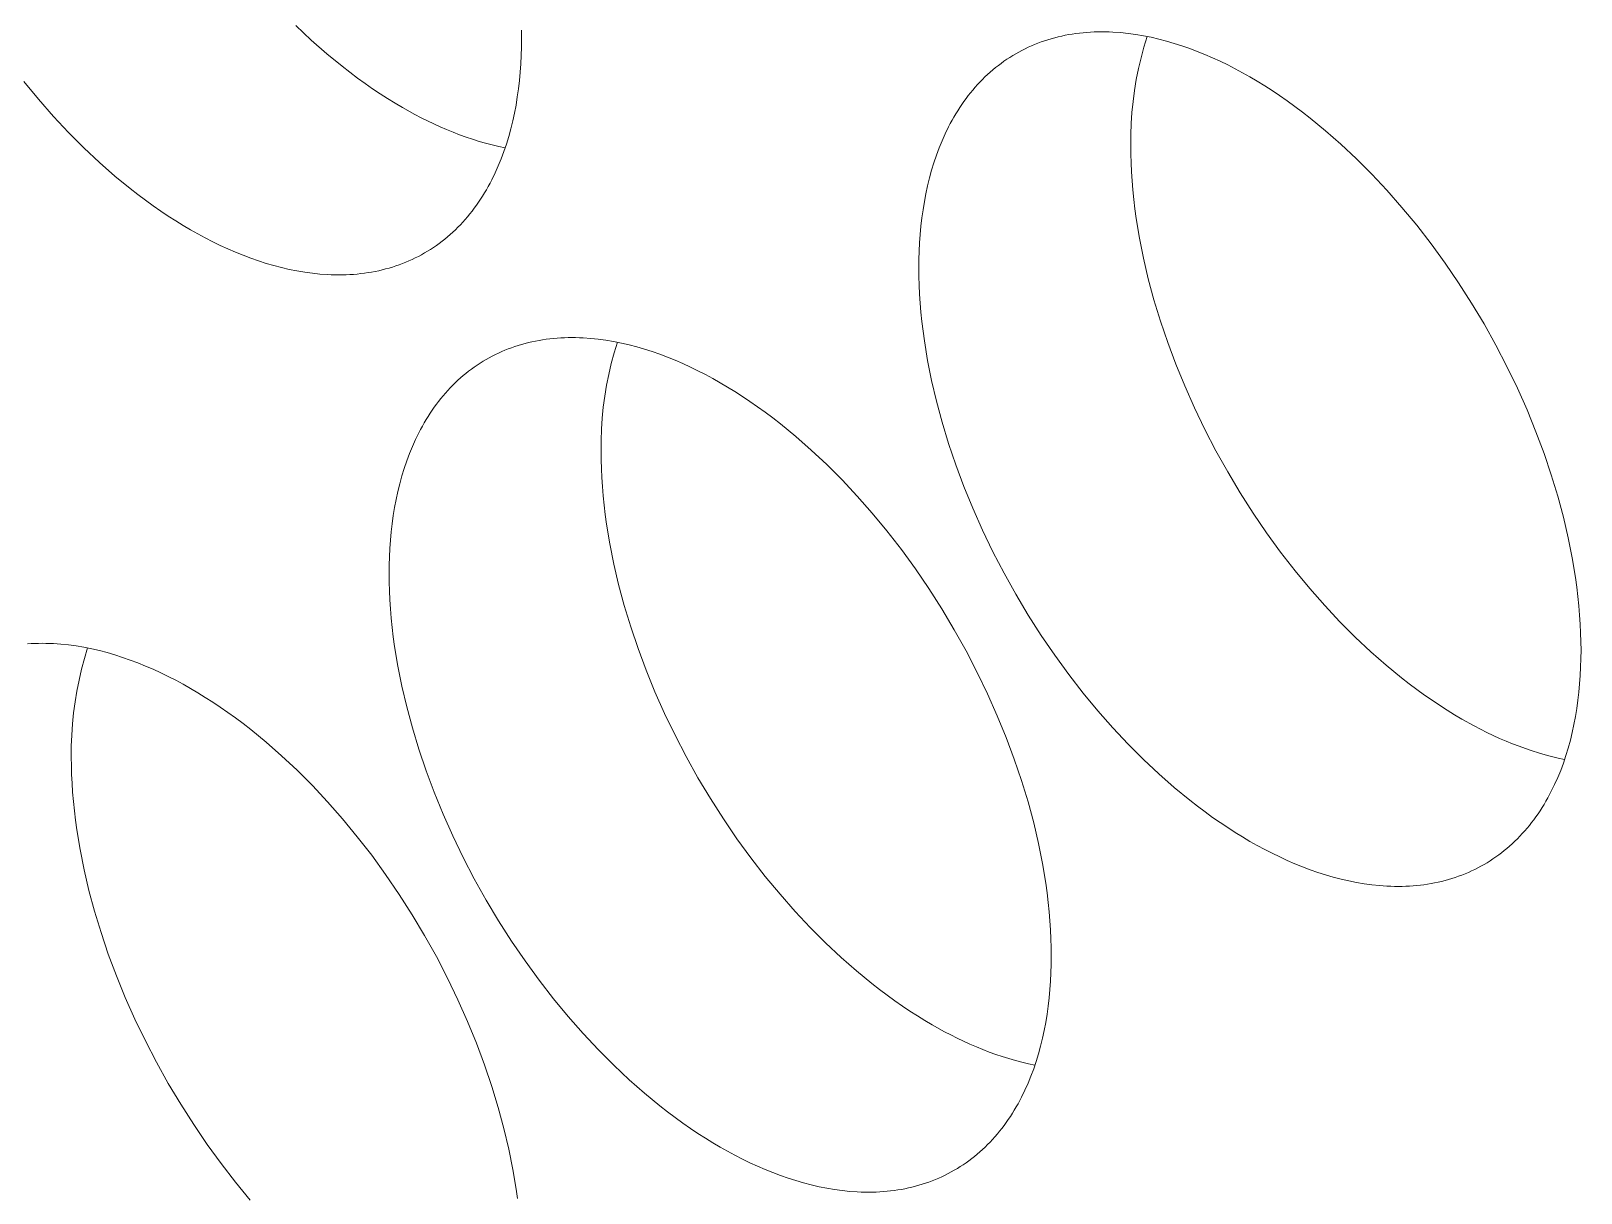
# Model space of a CAD drawing. Header units: inches. Extents: x -6.5 to 91.7, y -2.1 to 67.1.
# Drawn here: x 83.411 to 84.102, y 65.089 to 65.607 of the extents above; entities that cross this region are included whole.
import ezdxf

# ---------------------------------------------------------------- set-up
doc = ezdxf.new("R2010")
doc.units = ezdxf.units.IN
doc.layers.add('ZANO_R', color=7, linetype='Continuous', lineweight=0)

msp = doc.modelspace()

# ---------------------------------------------------------------- linework, layer by layer
at = {"layer": 'ZANO_R'}
for p, q in [((83.52878, 65.60976), (83.53567, 65.6033)), ((83.62949, 65.60775), (83.62953, 65.60394)), ((83.62953, 65.60394), (83.62949, 65.60017)), ((83.86299, 65.603), (83.86449, 65.60349)), ((83.86449, 65.60349), (83.86601, 65.60395)), ((83.86601, 65.60395), (83.86754, 65.60437)), ((83.86754, 65.60437), (83.86908, 65.60476)), ((83.86908, 65.60476), (83.87063, 65.60512)), ((83.87063, 65.60512), (83.8722, 65.60545)), ((83.8722, 65.60545), (83.87378, 65.60575)), ((83.87378, 65.60575), (83.87537, 65.60601)), ((83.87537, 65.60601), (83.87697, 65.60625)), ((83.87697, 65.60625), (83.87858, 65.60645)), ((83.87858, 65.60645), (83.8802, 65.60662)), ((83.8802, 65.60662), (83.88183, 65.60676)), ((83.88183, 65.60676), (83.88347, 65.60687)), ((83.88347, 65.60687), (83.88512, 65.60695)), ((83.88512, 65.60695), (83.88677, 65.607)), ((83.88677, 65.607), (83.88843, 65.60701)), ((83.88843, 65.60701), (83.8901, 65.607)), ((83.8901, 65.607), (83.89178, 65.60696)), ((83.89178, 65.60696), (83.89346, 65.60688)), ((83.89346, 65.60688), (83.89685, 65.60665)), ((83.89685, 65.60665), (83.90025, 65.6063)), ((83.90025, 65.6063), (83.90367, 65.60583)), ((83.90367, 65.60583), (83.9071, 65.60525)), ((83.9071, 65.60525), (83.91054, 65.60456)), ((83.90875, 65.60493), (83.90732, 65.60019)), ((83.91054, 65.60456), (83.91398, 65.60376)), ((83.91398, 65.60376), (83.91743, 65.60286)), ((83.53567, 65.6033), (83.54256, 65.59724)), ((83.54256, 65.59724), (83.54944, 65.59161)), ((83.62938, 65.59642), (83.62919, 65.59268)), ((83.62949, 65.60017), (83.62938, 65.59642)), ((83.84748, 65.5956), (83.84881, 65.59643)), ((83.84881, 65.59643), (83.85015, 65.59722)), ((83.85015, 65.59722), (83.85151, 65.59799)), ((83.85151, 65.59799), (83.85289, 65.59872)), ((83.85289, 65.59872), (83.85429, 65.59943)), ((83.85429, 65.59943), (83.8557, 65.6001)), ((83.8557, 65.6001), (83.85712, 65.60075)), ((83.85712, 65.60075), (83.85857, 65.60136)), ((83.85857, 65.60136), (83.86003, 65.60194)), ((83.86003, 65.60194), (83.8615, 65.60249)), ((83.8615, 65.60249), (83.86299, 65.603)), ((83.90732, 65.60019), (83.90604, 65.59541)), ((83.91743, 65.60286), (83.92088, 65.60185)), ((83.92088, 65.60185), (83.92432, 65.60075)), ((83.92432, 65.60075), (83.92776, 65.59955)), ((83.92776, 65.59955), (83.93118, 65.59825)), ((83.93118, 65.59825), (83.93459, 65.59687)), ((83.93459, 65.59687), (83.93799, 65.5954)), ((83.54944, 65.59161), (83.55286, 65.58894)), ((83.62919, 65.59268), (83.62893, 65.58895)), ((83.83872, 65.58899), (83.83992, 65.59003)), ((83.83992, 65.59003), (83.84113, 65.59103)), ((83.84113, 65.59103), (83.84236, 65.592)), ((83.84236, 65.592), (83.84361, 65.59294)), ((83.84361, 65.59294), (83.84488, 65.59386)), ((83.84488, 65.59386), (83.84617, 65.59475)), ((83.84617, 65.59475), (83.84748, 65.5956)), ((83.90491, 65.59058), (83.90394, 65.58573)), ((83.90604, 65.59541), (83.90491, 65.59058)), ((83.93799, 65.5954), (83.94137, 65.59385)), ((83.94137, 65.59385), (83.94473, 65.59221)), ((83.94473, 65.59221), (83.94806, 65.59051)), ((83.94806, 65.59051), (83.95137, 65.58872)), ((83.41387, 65.57687), (83.4073, 65.58484)), ((83.55286, 65.58894), (83.55628, 65.58639)), ((83.55628, 65.58639), (83.55967, 65.58394)), ((83.55967, 65.58394), (83.56305, 65.58159)), ((83.62859, 65.58525), (83.62816, 65.58157)), ((83.62893, 65.58895), (83.62859, 65.58525)), ((83.832, 65.58224), (83.83307, 65.58343)), ((83.83307, 65.58343), (83.83416, 65.5846)), ((83.83416, 65.5846), (83.83527, 65.58574)), ((83.83527, 65.58574), (83.8364, 65.58685)), ((83.8364, 65.58685), (83.83755, 65.58794)), ((83.83755, 65.58794), (83.83872, 65.58899)), ((83.90394, 65.58573), (83.90313, 65.58084)), ((83.95137, 65.58872), (83.95465, 65.58687)), ((83.95465, 65.58687), (83.95793, 65.58494)), ((83.95793, 65.58494), (83.96124, 65.5829)), ((83.96124, 65.5829), (83.96457, 65.58076)), ((83.42056, 65.56926), (83.41387, 65.57687)), ((83.56305, 65.58159), (83.56641, 65.57934)), ((83.56641, 65.57934), (83.56974, 65.5772)), ((83.56974, 65.5772), (83.57305, 65.57517)), ((83.62765, 65.57793), (83.62706, 65.57431)), ((83.62816, 65.58157), (83.62765, 65.57793)), ((83.82605, 65.57456), (83.82699, 65.5759)), ((83.82699, 65.5759), (83.82795, 65.57721)), ((83.82795, 65.57721), (83.82893, 65.57851)), ((83.82893, 65.57851), (83.82993, 65.57978)), ((83.82993, 65.57978), (83.83096, 65.58102)), ((83.83096, 65.58102), (83.832, 65.58224)), ((83.90247, 65.57593), (83.90198, 65.57101)), ((83.90313, 65.58084), (83.90247, 65.57593)), ((83.96457, 65.58076), (83.96793, 65.57851)), ((83.96793, 65.57851), (83.97131, 65.57617)), ((83.97131, 65.57617), (83.9747, 65.57371)), ((83.42735, 65.56201), (83.42056, 65.56926)), ((83.57305, 65.57517), (83.57633, 65.57323)), ((83.57633, 65.57323), (83.58189, 65.57014)), ((83.58189, 65.57014), (83.5847, 65.56867)), ((83.62638, 65.57074), (83.62562, 65.5672)), ((83.62706, 65.57431), (83.62638, 65.57074)), ((83.82171, 65.56751), (83.82253, 65.56896)), ((83.82253, 65.56896), (83.82338, 65.57039)), ((83.82338, 65.57039), (83.82425, 65.5718)), ((83.82425, 65.5718), (83.82514, 65.57319)), ((83.82514, 65.57319), (83.82605, 65.57456)), ((83.90198, 65.57101), (83.90164, 65.56606)), ((83.9747, 65.57371), (83.97811, 65.57116)), ((83.97811, 65.57116), (83.98154, 65.5685)), ((83.4342, 65.55515), (83.42735, 65.56201)), ((83.5847, 65.56867), (83.58752, 65.56726)), ((83.58752, 65.56726), (83.59037, 65.5659)), ((83.59037, 65.5659), (83.59322, 65.5646)), ((83.59322, 65.5646), (83.59609, 65.56335)), ((83.59609, 65.56335), (83.59897, 65.56217)), ((83.59897, 65.56217), (83.60186, 65.56105)), ((83.62477, 65.56372), (83.62382, 65.56028)), ((83.62562, 65.5672), (83.62477, 65.56372)), ((83.81864, 65.5615), (83.82013, 65.56454)), ((83.82013, 65.56454), (83.8209, 65.56604)), ((83.8209, 65.56604), (83.82171, 65.56751)), ((83.90164, 65.56606), (83.90147, 65.56112)), ((83.98154, 65.5685), (83.98842, 65.56286)), ((83.98842, 65.56286), (83.99531, 65.55681)), ((83.44108, 65.54868), (83.4342, 65.55515)), ((83.60186, 65.56105), (83.60476, 65.56)), ((83.60476, 65.56), (83.60767, 65.55902)), ((83.60767, 65.55902), (83.61058, 65.5581)), ((83.61058, 65.5581), (83.61349, 65.55726)), ((83.61349, 65.55726), (83.6164, 65.55649)), ((83.6164, 65.55649), (83.61932, 65.55579)), ((83.61932, 65.55579), (83.62222, 65.55517)), ((83.62279, 65.5569), (83.62167, 65.55357)), ((83.62382, 65.56028), (83.62279, 65.5569)), ((83.81473, 65.55192), (83.81594, 65.55518)), ((83.81594, 65.55518), (83.81724, 65.55837)), ((83.81724, 65.55837), (83.81864, 65.5615)), ((83.90147, 65.56112), (83.90145, 65.55616)), ((83.90145, 65.55616), (83.90149, 65.55235)), ((83.99531, 65.55681), (84.0022, 65.55034)), ((83.44798, 65.54263), (83.44108, 65.54868)), ((83.62046, 65.55031), (83.61915, 65.54712)), ((83.62167, 65.55357), (83.62046, 65.55031)), ((83.81257, 65.54521), (83.8136, 65.54859)), ((83.8136, 65.54859), (83.81473, 65.55192)), ((83.90149, 65.55235), (83.9016, 65.54847)), ((83.9016, 65.54847), (83.90179, 65.54451)), ((84.0022, 65.55034), (84.00905, 65.54348)), ((83.45486, 65.53699), (83.44798, 65.54263)), ((83.61776, 65.54399), (83.61627, 65.54095)), ((83.61915, 65.54712), (83.61776, 65.54399)), ((83.81078, 65.53829), (83.81163, 65.54177)), ((83.81163, 65.54177), (83.81257, 65.54521)), ((83.90179, 65.54451), (83.90205, 65.54048)), ((84.00905, 65.54348), (84.01583, 65.53624)), ((83.45828, 65.53433), (83.45486, 65.53699)), ((83.46169, 65.53178), (83.45828, 65.53433)), ((83.61302, 65.5351), (83.61215, 65.53369)), ((83.61387, 65.53653), (83.61302, 65.5351)), ((83.61469, 65.53798), (83.61387, 65.53653)), ((83.61549, 65.53945), (83.61469, 65.53798)), ((83.61627, 65.54095), (83.61549, 65.53945)), ((83.80934, 65.53118), (83.81001, 65.53475)), ((83.81001, 65.53475), (83.81078, 65.53829)), ((83.90205, 65.54048), (83.90239, 65.53639)), ((83.90239, 65.53639), (83.90282, 65.53222)), ((84.01583, 65.53624), (84.02253, 65.52862)), ((83.46509, 65.52932), (83.46169, 65.53178)), ((83.46847, 65.52698), (83.46509, 65.52932)), ((83.60845, 65.52828), (83.60747, 65.52698)), ((83.60941, 65.52959), (83.60845, 65.52828)), ((83.61034, 65.53093), (83.60941, 65.52959)), ((83.61126, 65.5323), (83.61034, 65.53093)), ((83.61215, 65.53369), (83.61126, 65.5323)), ((83.80824, 65.52392), (83.80874, 65.52756)), ((83.80874, 65.52756), (83.80934, 65.53118)), ((83.90282, 65.53222), (83.90333, 65.52798)), ((83.90333, 65.52798), (83.90392, 65.52369)), ((84.02253, 65.52862), (84.0291, 65.52065)), ((83.47183, 65.52473), (83.46847, 65.52698)), ((83.47516, 65.52259), (83.47183, 65.52473)), ((83.47847, 65.52055), (83.47516, 65.52259)), ((83.48175, 65.51862), (83.47847, 65.52055)), ((83.60224, 65.52089), (83.60113, 65.51975)), ((83.60333, 65.52206), (83.60224, 65.52089)), ((83.60439, 65.52325), (83.60333, 65.52206)), ((83.60544, 65.52447), (83.60439, 65.52325)), ((83.60647, 65.52571), (83.60544, 65.52447)), ((83.60747, 65.52698), (83.60647, 65.52571)), ((83.80781, 65.52024), (83.80824, 65.52392)), ((83.90392, 65.52369), (83.90536, 65.51491)), ((84.0291, 65.52065), (84.03552, 65.51237)), ((83.48503, 65.51677), (83.48175, 65.51862)), ((83.48834, 65.51498), (83.48503, 65.51677)), ((83.49167, 65.51328), (83.48834, 65.51498)), ((83.59403, 65.51349), (83.59278, 65.51255)), ((83.59527, 65.51446), (83.59403, 65.51349)), ((83.59648, 65.51547), (83.59527, 65.51446)), ((83.59767, 65.5165), (83.59648, 65.51547)), ((83.59884, 65.51755), (83.59767, 65.5165)), ((83.6, 65.51864), (83.59884, 65.51755)), ((83.60113, 65.51975), (83.6, 65.51864)), ((83.8072, 65.51282), (83.80747, 65.51654)), ((83.80747, 65.51654), (83.80781, 65.52024)), ((83.90536, 65.51491), (83.90716, 65.50591)), ((83.49503, 65.51164), (83.49167, 65.51328)), ((83.49841, 65.51009), (83.49503, 65.51164)), ((83.5018, 65.50862), (83.49841, 65.51009)), ((83.50521, 65.50724), (83.5018, 65.50862)), ((83.50864, 65.50594), (83.50521, 65.50724)), ((83.58351, 65.50677), (83.58211, 65.50606)), ((83.58488, 65.5075), (83.58351, 65.50677)), ((83.58625, 65.50827), (83.58488, 65.5075)), ((83.58759, 65.50906), (83.58625, 65.50827)), ((83.58892, 65.50989), (83.58759, 65.50906)), ((83.59022, 65.51074), (83.58892, 65.50989)), ((83.59151, 65.51163), (83.59022, 65.51074)), ((83.59278, 65.51255), (83.59151, 65.51163)), ((83.80691, 65.50532), (83.80702, 65.50907)), ((83.80702, 65.50907), (83.8072, 65.51282)), ((84.03552, 65.51237), (84.04176, 65.50378)), ((83.51207, 65.50474), (83.50864, 65.50594)), ((83.51552, 65.50364), (83.51207, 65.50474)), ((83.51896, 65.50263), (83.51552, 65.50364)), ((83.52241, 65.50173), (83.51896, 65.50263)), ((83.52586, 65.50093), (83.52241, 65.50173)), ((83.5293, 65.50024), (83.52586, 65.50093)), ((83.53273, 65.49966), (83.5293, 65.50024)), ((83.53615, 65.49919), (83.53273, 65.49966)), ((83.56262, 65.49974), (83.56103, 65.49948)), ((83.56419, 65.50004), (83.56262, 65.49974)), ((83.56576, 65.50037), (83.56419, 65.50004)), ((83.56732, 65.50073), (83.56576, 65.50037)), ((83.56886, 65.50112), (83.56732, 65.50073)), ((83.57039, 65.50155), (83.56886, 65.50112)), ((83.5719, 65.502), (83.57039, 65.50155)), ((83.57341, 65.50249), (83.5719, 65.502)), ((83.5749, 65.503), (83.57341, 65.50249)), ((83.57637, 65.50355), (83.5749, 65.503)), ((83.57783, 65.50413), (83.57637, 65.50355)), ((83.57927, 65.50474), (83.57783, 65.50413)), ((83.5807, 65.50539), (83.57927, 65.50474)), ((83.58211, 65.50606), (83.5807, 65.50539)), ((83.80687, 65.50155), (83.80691, 65.50532)), ((83.80691, 65.49774), (83.80687, 65.50155)), ((83.90716, 65.50591), (83.90931, 65.49672)), ((84.04176, 65.50378), (84.0478, 65.49493)), ((83.53955, 65.49884), (83.53615, 65.49919)), ((83.54293, 65.49861), (83.53955, 65.49884)), ((83.54461, 65.49853), (83.54293, 65.49861)), ((83.54629, 65.49849), (83.54461, 65.49853)), ((83.54796, 65.49848), (83.54629, 65.49849)), ((83.54962, 65.49849), (83.54796, 65.49848)), ((83.55128, 65.49854), (83.54962, 65.49849)), ((83.55293, 65.49862), (83.55128, 65.49854)), ((83.55457, 65.49873), (83.55293, 65.49862)), ((83.5562, 65.49887), (83.55457, 65.49873)), ((83.55782, 65.49904), (83.5562, 65.49887)), ((83.55943, 65.49925), (83.55782, 65.49904)), ((83.56103, 65.49948), (83.55943, 65.49925)), ((83.80702, 65.49386), (83.80691, 65.49774)), ((83.8072, 65.4899), (83.80702, 65.49386)), ((83.90931, 65.49672), (83.91183, 65.48736)), ((84.0478, 65.49493), (84.0536, 65.48584)), ((83.80747, 65.48587), (83.8072, 65.4899)), ((83.80781, 65.48177), (83.80747, 65.48587)), ((83.91183, 65.48736), (83.91471, 65.47786)), ((84.0536, 65.48584), (84.05915, 65.47656)), ((83.80824, 65.47761), (83.80781, 65.48177)), ((83.80874, 65.47337), (83.80824, 65.47761)), ((83.80934, 65.46908), (83.80874, 65.47337)), ((83.91471, 65.47786), (83.91796, 65.46825)), ((84.05915, 65.47656), (84.06442, 65.46711)), ((83.62212, 65.46484), (83.62358, 65.46543)), ((83.62358, 65.46543), (83.62505, 65.46597)), ((83.62505, 65.46597), (83.62654, 65.46649)), ((83.62654, 65.46649), (83.62805, 65.46698)), ((83.62805, 65.46698), (83.62956, 65.46743)), ((83.62956, 65.46743), (83.63109, 65.46786)), ((83.63109, 65.46786), (83.63263, 65.46825)), ((83.63263, 65.46825), (83.63419, 65.46861)), ((83.63419, 65.46861), (83.63575, 65.46894)), ((83.63575, 65.46894), (83.63733, 65.46923)), ((83.63733, 65.46923), (83.63892, 65.4695)), ((83.63892, 65.4695), (83.64052, 65.46973)), ((83.64052, 65.46973), (83.64213, 65.46994)), ((83.64213, 65.46994), (83.64375, 65.47011)), ((83.64375, 65.47011), (83.64538, 65.47025)), ((83.64538, 65.47025), (83.64702, 65.47036)), ((83.64702, 65.47036), (83.64867, 65.47044)), ((83.64867, 65.47044), (83.65033, 65.47048)), ((83.65033, 65.47048), (83.65199, 65.4705)), ((83.65199, 65.4705), (83.65366, 65.47049)), ((83.65366, 65.47049), (83.65534, 65.47045)), ((83.65534, 65.47045), (83.65702, 65.47037)), ((83.65702, 65.47037), (83.6604, 65.47014)), ((83.6604, 65.47014), (83.6638, 65.46978)), ((83.6638, 65.46978), (83.66722, 65.46932)), ((83.66722, 65.46932), (83.67065, 65.46874)), ((83.67065, 65.46874), (83.67409, 65.46805)), ((83.67231, 65.46842), (83.67087, 65.46368)), ((83.67409, 65.46805), (83.67754, 65.46725)), ((83.67754, 65.46725), (83.68099, 65.46635)), ((83.68099, 65.46635), (83.68443, 65.46534)), ((83.68443, 65.46534), (83.68787, 65.46424)), ((83.81078, 65.4603), (83.80934, 65.46908)), ((83.91796, 65.46825), (83.92158, 65.45858)), ((84.06442, 65.46711), (84.06938, 65.45754)), ((83.60844, 65.45735), (83.60973, 65.45823)), ((83.60973, 65.45823), (83.61103, 65.45909)), ((83.61103, 65.45909), (83.61236, 65.45992)), ((83.61236, 65.45992), (83.6137, 65.46071)), ((83.6137, 65.46071), (83.61506, 65.46148)), ((83.61506, 65.46148), (83.61644, 65.46221)), ((83.61644, 65.46221), (83.61784, 65.46292)), ((83.61784, 65.46292), (83.61925, 65.46359)), ((83.61925, 65.46359), (83.62068, 65.46423)), ((83.62068, 65.46423), (83.62212, 65.46484)), ((83.66959, 65.4589), (83.66846, 65.45407)), ((83.67087, 65.46368), (83.66959, 65.4589)), ((83.68787, 65.46424), (83.69131, 65.46304)), ((83.69131, 65.46304), (83.69474, 65.46174)), ((83.69474, 65.46174), (83.69815, 65.46036)), ((83.69815, 65.46036), (83.70154, 65.45889)), ((83.70154, 65.45889), (83.70492, 65.45734)), ((83.81258, 65.4513), (83.81078, 65.4603)), ((83.92158, 65.45858), (83.92554, 65.44888)), ((83.59995, 65.45034), (83.60111, 65.45142)), ((83.60111, 65.45142), (83.60228, 65.45248)), ((83.60228, 65.45248), (83.60347, 65.45351)), ((83.60347, 65.45351), (83.60468, 65.45451)), ((83.60468, 65.45451), (83.60591, 65.45549)), ((83.60591, 65.45549), (83.60717, 65.45643)), ((83.60717, 65.45643), (83.60844, 65.45735)), ((83.66846, 65.45407), (83.66749, 65.44922)), ((83.70492, 65.45734), (83.70828, 65.4557)), ((83.70828, 65.4557), (83.71161, 65.45399)), ((83.71161, 65.45399), (83.71492, 65.45221)), ((83.71492, 65.45221), (83.7182, 65.45036)), ((83.81473, 65.44211), (83.81258, 65.4513)), ((84.06938, 65.45754), (84.07403, 65.44789)), ((83.59348, 65.44326), (83.59451, 65.44451)), ((83.59451, 65.44451), (83.59556, 65.44573)), ((83.59556, 65.44573), (83.59662, 65.44692)), ((83.59662, 65.44692), (83.59771, 65.44809)), ((83.59771, 65.44809), (83.59882, 65.44923)), ((83.59882, 65.44923), (83.59995, 65.45034)), ((83.66668, 65.44433), (83.66603, 65.43942)), ((83.66749, 65.44922), (83.66668, 65.44433)), ((83.7182, 65.45036), (83.72148, 65.44842)), ((83.72148, 65.44842), (83.72479, 65.44639)), ((83.72479, 65.44639), (83.72812, 65.44425)), ((83.72812, 65.44425), (83.73148, 65.442)), ((83.92554, 65.44888), (83.92986, 65.43918)), ((84.07403, 65.44789), (84.07835, 65.43819)), ((83.58869, 65.43668), (83.5896, 65.43804)), ((83.5896, 65.43804), (83.59054, 65.43938)), ((83.59054, 65.43938), (83.5915, 65.4407)), ((83.5915, 65.4407), (83.59248, 65.442)), ((83.59248, 65.442), (83.59348, 65.44326)), ((83.66603, 65.43942), (83.66553, 65.43449)), ((83.73148, 65.442), (83.73486, 65.43965)), ((83.73486, 65.43965), (83.73826, 65.4372)), ((83.81725, 65.43275), (83.81473, 65.44211)), ((83.92986, 65.43918), (83.93451, 65.42952)), ((84.07835, 65.43819), (84.08231, 65.42848)), ((83.58446, 65.42952), (83.58526, 65.431)), ((83.58526, 65.431), (83.58608, 65.43245)), ((83.58608, 65.43245), (83.58693, 65.43388)), ((83.58693, 65.43388), (83.5878, 65.43529)), ((83.5878, 65.43529), (83.58869, 65.43668)), ((83.66553, 65.43449), (83.6652, 65.42955)), ((83.73826, 65.4372), (83.74167, 65.43465)), ((83.74167, 65.43465), (83.74509, 65.43198)), ((83.74509, 65.43198), (83.75197, 65.42635)), ((83.82013, 65.42325), (83.81725, 65.43275)), ((83.5808, 65.42186), (83.58219, 65.42498)), ((83.58219, 65.42498), (83.58368, 65.42803)), ((83.58368, 65.42803), (83.58446, 65.42952)), ((83.66502, 65.4246), (83.66501, 65.41965)), ((83.6652, 65.42955), (83.66502, 65.4246)), ((83.75197, 65.42635), (83.75887, 65.42029)), ((83.93451, 65.42952), (83.93947, 65.41995)), ((84.08231, 65.42848), (84.08593, 65.41881)), ((83.57828, 65.41541), (83.57949, 65.41867)), ((83.57949, 65.41867), (83.5808, 65.42186)), ((83.66501, 65.41965), (83.66504, 65.41584)), ((83.75887, 65.42029), (83.76575, 65.41383)), ((83.82338, 65.41364), (83.82013, 65.42325)), ((83.93947, 65.41995), (83.94474, 65.41051)), ((84.08593, 65.41881), (84.08918, 65.40921)), ((83.57613, 65.4087), (83.57716, 65.41208)), ((83.57716, 65.41208), (83.57828, 65.41541)), ((83.66504, 65.41584), (83.66515, 65.41196)), ((83.66515, 65.41196), (83.66534, 65.408)), ((83.76575, 65.41383), (83.7726, 65.40697)), ((83.82699, 65.40397), (83.82338, 65.41364)), ((83.94474, 65.41051), (83.95029, 65.40122)), ((83.57433, 65.40177), (83.57518, 65.40526)), ((83.57518, 65.40526), (83.57613, 65.4087)), ((83.66534, 65.408), (83.6656, 65.40397)), ((83.6656, 65.40397), (83.66595, 65.39987)), ((83.7726, 65.40697), (83.77939, 65.39972)), ((83.83096, 65.39426), (83.82699, 65.40397)), ((84.08918, 65.40921), (84.09206, 65.39971)), ((83.57289, 65.39466), (83.57357, 65.39824)), ((83.57357, 65.39824), (83.57433, 65.40177)), ((83.66595, 65.39987), (83.66637, 65.39571)), ((83.77939, 65.39972), (83.78608, 65.39211)), ((83.95029, 65.40122), (83.95609, 65.39214)), ((84.09206, 65.39971), (84.09458, 65.39034)), ((83.57179, 65.3874), (83.5723, 65.39105)), ((83.5723, 65.39105), (83.57289, 65.39466)), ((83.66637, 65.39571), (83.66688, 65.39147)), ((83.66688, 65.39147), (83.66747, 65.38717)), ((83.78608, 65.39211), (83.79265, 65.38414)), ((83.83528, 65.38457), (83.83096, 65.39426)), ((83.95609, 65.39214), (83.96213, 65.38329)), ((84.09458, 65.39034), (84.09673, 65.38115)), ((83.57102, 65.38003), (83.57136, 65.38373)), ((83.57136, 65.38373), (83.57179, 65.3874)), ((83.66747, 65.38717), (83.66892, 65.3784)), ((83.79265, 65.38414), (83.79907, 65.37585)), ((83.83992, 65.37491), (83.83528, 65.38457)), ((83.96213, 65.38329), (83.96837, 65.3747)), ((83.57057, 65.37256), (83.57076, 65.3763)), ((83.57076, 65.3763), (83.57102, 65.38003)), ((83.66892, 65.3784), (83.67071, 65.3694)), ((83.79907, 65.37585), (83.80531, 65.36727)), ((84.09673, 65.38115), (84.09853, 65.37215)), ((83.57042, 65.36504), (83.57046, 65.36881)), ((83.57046, 65.36881), (83.57057, 65.37256)), ((83.67071, 65.3694), (83.67287, 65.36021)), ((83.84489, 65.36534), (83.83992, 65.37491)), ((83.96837, 65.3747), (83.97479, 65.36641)), ((84.09853, 65.37215), (84.09997, 65.36338)), ((83.57046, 65.36123), (83.57042, 65.36504)), ((83.57057, 65.35735), (83.57046, 65.36123)), ((83.80531, 65.36727), (83.81135, 65.35842)), ((83.85016, 65.3559), (83.84489, 65.36534)), ((83.97479, 65.36641), (83.98136, 65.35845)), ((84.09997, 65.36338), (84.10056, 65.35908)), ((83.57076, 65.35339), (83.57057, 65.35735)), ((83.67287, 65.36021), (83.67538, 65.35085)), ((83.81135, 65.35842), (83.81716, 65.34933)), ((83.85571, 65.34661), (83.85016, 65.3559)), ((83.98136, 65.35845), (83.98806, 65.35083)), ((84.10056, 65.35908), (84.10107, 65.35485)), ((84.10107, 65.35485), (84.1015, 65.35068)), ((83.57102, 65.34936), (83.57076, 65.35339)), ((83.57137, 65.34526), (83.57102, 65.34936)), ((83.67538, 65.35085), (83.67827, 65.34135)), ((83.81716, 65.34933), (83.8227, 65.34005)), ((83.98806, 65.35083), (83.99484, 65.34358)), ((84.1015, 65.35068), (84.10184, 65.34658)), ((83.57179, 65.34109), (83.57137, 65.34526)), ((83.5723, 65.33686), (83.57179, 65.34109)), ((83.67827, 65.34135), (83.68152, 65.33174)), ((83.86151, 65.33753), (83.85571, 65.34661)), ((83.99484, 65.34358), (84.00169, 65.33672)), ((84.10184, 65.34658), (84.10211, 65.34255)), ((84.10211, 65.34255), (84.10229, 65.3386)), ((83.40894, 65.33374), (83.41058, 65.33384)), ((83.41058, 65.33384), (83.41222, 65.33392)), ((83.41222, 65.33392), (83.41388, 65.33397)), ((83.41388, 65.33397), (83.41554, 65.33399)), ((83.41554, 65.33399), (83.41721, 65.33398)), ((83.41721, 65.33398), (83.41889, 65.33393)), ((83.41889, 65.33393), (83.42057, 65.33386)), ((83.42057, 65.33386), (83.42395, 65.33362)), ((83.42395, 65.33362), (83.42736, 65.33327)), ((83.57289, 65.33256), (83.5723, 65.33686)), ((83.8227, 65.34005), (83.82797, 65.3306)), ((83.86755, 65.32867), (83.86151, 65.33753)), ((84.00169, 65.33672), (84.00858, 65.33026)), ((84.10229, 65.3386), (84.1024, 65.33471)), ((84.1024, 65.33471), (84.10244, 65.3309)), ((83.42736, 65.33327), (83.43078, 65.33281)), ((83.43078, 65.33281), (83.43421, 65.33223)), ((83.43443, 65.32717), (83.43314, 65.32238)), ((83.43421, 65.33223), (83.43765, 65.33153)), ((83.43586, 65.33191), (83.43443, 65.32717)), ((83.43765, 65.33153), (83.44109, 65.33074)), ((83.44109, 65.33074), (83.44454, 65.32983)), ((83.44454, 65.32983), (83.44799, 65.32883)), ((83.44799, 65.32883), (83.45143, 65.32772)), ((83.45143, 65.32772), (83.45486, 65.32652)), ((83.57433, 65.32379), (83.57289, 65.33256)), ((83.68152, 65.33174), (83.68513, 65.32207)), ((83.82797, 65.3306), (83.83294, 65.32103)), ((83.87379, 65.32009), (83.86755, 65.32867)), ((84.00858, 65.33026), (84.01547, 65.32421)), ((84.1024, 65.32714), (84.10229, 65.32338)), ((84.10244, 65.3309), (84.1024, 65.32714)), ((83.43314, 65.32238), (83.43202, 65.31756)), ((83.45486, 65.32652), (83.45829, 65.32523)), ((83.45829, 65.32523), (83.4617, 65.32385)), ((83.4617, 65.32385), (83.4651, 65.32238)), ((83.4651, 65.32238), (83.46848, 65.32082)), ((83.46848, 65.32082), (83.47183, 65.31919)), ((83.57613, 65.31479), (83.57433, 65.32379)), ((83.68513, 65.32207), (83.6891, 65.31236)), ((83.83294, 65.32103), (83.83759, 65.31138)), ((83.88021, 65.3118), (83.87379, 65.32009)), ((84.01547, 65.32421), (84.02235, 65.31857)), ((84.10229, 65.32338), (84.10211, 65.31964)), ((83.43202, 65.31756), (83.43105, 65.3127)), ((83.47183, 65.31919), (83.47517, 65.31748)), ((83.47517, 65.31748), (83.47847, 65.3157)), ((83.47847, 65.3157), (83.48176, 65.31385)), ((83.48176, 65.31385), (83.48504, 65.31191)), ((83.57828, 65.3056), (83.57613, 65.31479)), ((84.02235, 65.31857), (84.02578, 65.31591)), ((84.02578, 65.31591), (84.02919, 65.31335)), ((84.02919, 65.31335), (84.03259, 65.3109)), ((84.10184, 65.31592), (84.1015, 65.31221)), ((84.10211, 65.31964), (84.10184, 65.31592)), ((83.43023, 65.30782), (83.42958, 65.30291)), ((83.43105, 65.3127), (83.43023, 65.30782)), ((83.48504, 65.31191), (83.48834, 65.30987)), ((83.48834, 65.30987), (83.49168, 65.30773)), ((83.49168, 65.30773), (83.49503, 65.30549)), ((83.6891, 65.31236), (83.69341, 65.30266)), ((83.83759, 65.31138), (83.8419, 65.30168)), ((83.88678, 65.30384), (83.88021, 65.3118)), ((84.03259, 65.3109), (84.03596, 65.30855)), ((84.03596, 65.30855), (84.03932, 65.30631)), ((84.03932, 65.30631), (84.04265, 65.30417)), ((84.10107, 65.30854), (84.10057, 65.30489)), ((84.1015, 65.31221), (84.10107, 65.30854)), ((83.42958, 65.30291), (83.42908, 65.29798)), ((83.49503, 65.30549), (83.49841, 65.30314)), ((83.49841, 65.30314), (83.50181, 65.30069)), ((83.50181, 65.30069), (83.50522, 65.29813)), ((83.5808, 65.29623), (83.57828, 65.3056)), ((83.69341, 65.30266), (83.69806, 65.29301)), ((83.8419, 65.30168), (83.84587, 65.29197)), ((83.89348, 65.29622), (83.88678, 65.30384)), ((84.04265, 65.30417), (84.04596, 65.30213)), ((84.04596, 65.30213), (84.04924, 65.30019)), ((84.04924, 65.30019), (84.0548, 65.29711)), ((84.09997, 65.30128), (84.0993, 65.2977)), ((84.10057, 65.30489), (84.09997, 65.30128)), ((83.42875, 65.29304), (83.42857, 65.28809)), ((83.42908, 65.29798), (83.42875, 65.29304)), ((83.50522, 65.29813), (83.50865, 65.29547)), ((83.50865, 65.29547), (83.51553, 65.28983)), ((83.58369, 65.28673), (83.5808, 65.29623)), ((83.69806, 65.29301), (83.70303, 65.28344)), ((83.90026, 65.28897), (83.89348, 65.29622)), ((84.0548, 65.29711), (84.05761, 65.29564)), ((84.05761, 65.29564), (84.06044, 65.29422)), ((84.06044, 65.29422), (84.06328, 65.29286)), ((84.06328, 65.29286), (84.06613, 65.29156)), ((84.09853, 65.29417), (84.09768, 65.29068)), ((84.0993, 65.2977), (84.09853, 65.29417)), ((83.42857, 65.28809), (83.42856, 65.28314)), ((83.51553, 65.28983), (83.52242, 65.28378)), ((83.58694, 65.27713), (83.58369, 65.28673)), ((83.84587, 65.29197), (83.84948, 65.2823)), ((83.90711, 65.28211), (83.90026, 65.28897)), ((84.06613, 65.29156), (84.069, 65.29032)), ((84.069, 65.29032), (84.07189, 65.28914)), ((84.07189, 65.28914), (84.07478, 65.28802)), ((84.07478, 65.28802), (84.07768, 65.28697)), ((84.07768, 65.28697), (84.08058, 65.28598)), ((84.08058, 65.28598), (84.08349, 65.28507)), ((84.08349, 65.28507), (84.0864, 65.28422)), ((84.09674, 65.28724), (84.0957, 65.28386)), ((84.09768, 65.29068), (84.09674, 65.28724)), ((83.42856, 65.28314), (83.4286, 65.27933)), ((83.4286, 65.27933), (83.42871, 65.27545)), ((83.52242, 65.28378), (83.52931, 65.27732)), ((83.70303, 65.28344), (83.70829, 65.274)), ((83.84948, 65.2823), (83.85273, 65.27269)), ((83.914, 65.27565), (83.90711, 65.28211)), ((84.0864, 65.28422), (84.08932, 65.28345)), ((84.08932, 65.28345), (84.09223, 65.28276)), ((84.09223, 65.28276), (84.09514, 65.28213)), ((84.09458, 65.28054), (84.09337, 65.27727)), ((84.0957, 65.28386), (84.09458, 65.28054)), ((83.42871, 65.27545), (83.42889, 65.27149)), ((83.42889, 65.27149), (83.42916, 65.26746)), ((83.52931, 65.27732), (83.53615, 65.27046)), ((83.59055, 65.26746), (83.58694, 65.27713)), ((83.70829, 65.274), (83.71384, 65.26471)), ((83.85273, 65.27269), (83.85561, 65.26319)), ((83.92089, 65.26959), (83.914, 65.27565)), ((84.09207, 65.27408), (84.09067, 65.27096)), ((84.09337, 65.27727), (84.09207, 65.27408)), ((83.42916, 65.26746), (83.4295, 65.26336)), ((83.53615, 65.27046), (83.54294, 65.26321)), ((83.59452, 65.25775), (83.59055, 65.26746)), ((83.71384, 65.26471), (83.71965, 65.25563)), ((83.92777, 65.26396), (83.92089, 65.26959)), ((84.0876, 65.26494), (84.08678, 65.26349)), ((84.0884, 65.26642), (84.0876, 65.26494)), ((84.08918, 65.26791), (84.0884, 65.26642)), ((84.09067, 65.27096), (84.08918, 65.26791)), ((83.4295, 65.26336), (83.42993, 65.25919)), ((83.42993, 65.25919), (83.43043, 65.25496)), ((83.54294, 65.26321), (83.54963, 65.25559)), ((83.59883, 65.24805), (83.59452, 65.25775)), ((83.85561, 65.26319), (83.85813, 65.25383)), ((83.93119, 65.2613), (83.92777, 65.26396)), ((83.93461, 65.25874), (83.93119, 65.2613)), ((83.938, 65.25629), (83.93461, 65.25874)), ((84.08326, 65.2579), (84.08232, 65.25656)), ((84.08417, 65.25926), (84.08326, 65.2579)), ((84.08506, 65.26065), (84.08417, 65.25926)), ((84.08593, 65.26206), (84.08506, 65.26065)), ((84.08678, 65.26349), (84.08593, 65.26206)), ((83.43043, 65.25496), (83.43103, 65.25066)), ((83.43103, 65.25066), (83.43247, 65.24189)), ((83.54963, 65.25559), (83.5562, 65.24763)), ((83.71965, 65.25563), (83.72568, 65.24677)), ((83.85813, 65.25383), (83.86029, 65.24464)), ((83.94138, 65.25394), (83.938, 65.25629)), ((83.94474, 65.2517), (83.94138, 65.25394)), ((83.94807, 65.24956), (83.94474, 65.2517)), ((84.07835, 65.25143), (84.07731, 65.25022)), ((84.07938, 65.25268), (84.07835, 65.25143)), ((84.08038, 65.25395), (84.07938, 65.25268)), ((84.08136, 65.25524), (84.08038, 65.25395)), ((84.08232, 65.25656), (84.08136, 65.25524)), ((83.5562, 65.24763), (83.56263, 65.23934)), ((83.60348, 65.2384), (83.59883, 65.24805)), ((83.72568, 65.24677), (83.73193, 65.23819)), ((83.86029, 65.24464), (83.86208, 65.23564)), ((83.95138, 65.24752), (83.94807, 65.24956)), ((83.95466, 65.24558), (83.95138, 65.24752)), ((83.95794, 65.24373), (83.95466, 65.24558)), ((83.96125, 65.24195), (83.95794, 65.24373)), ((84.07176, 65.24452), (84.07058, 65.24346)), ((84.07291, 65.2456), (84.07176, 65.24452)), ((84.07404, 65.24672), (84.07291, 65.2456)), ((84.07515, 65.24786), (84.07404, 65.24672)), ((84.07624, 65.24902), (84.07515, 65.24786)), ((84.07731, 65.25022), (84.07624, 65.24902)), ((83.43247, 65.24189), (83.43426, 65.23289)), ((83.56263, 65.23934), (83.56887, 65.23076)), ((83.60844, 65.22883), (83.60348, 65.2384)), ((83.73193, 65.23819), (83.73835, 65.2299)), ((83.96458, 65.24024), (83.96125, 65.24195)), ((83.96794, 65.23861), (83.96458, 65.24024)), ((83.97132, 65.23705), (83.96794, 65.23861)), ((83.97471, 65.23558), (83.97132, 65.23705)), ((84.06183, 65.23685), (84.0605, 65.23603)), ((84.06314, 65.23771), (84.06183, 65.23685)), ((84.06442, 65.23859), (84.06314, 65.23771)), ((84.0657, 65.23951), (84.06442, 65.23859)), ((84.06695, 65.24045), (84.0657, 65.23951)), ((84.06818, 65.24143), (84.06695, 65.24045)), ((84.06939, 65.24243), (84.06818, 65.24143)), ((84.07058, 65.24346), (84.06939, 65.24243)), ((83.43426, 65.23289), (83.43642, 65.2237)), ((83.56887, 65.23076), (83.57491, 65.2219)), ((83.73835, 65.2299), (83.74492, 65.22193)), ((83.86208, 65.23564), (83.86352, 65.22687)), ((83.97813, 65.2342), (83.97471, 65.23558)), ((83.98155, 65.23291), (83.97813, 65.2342)), ((83.98499, 65.23171), (83.98155, 65.23291)), ((83.98843, 65.2306), (83.98499, 65.23171)), ((83.99188, 65.2296), (83.98843, 65.2306)), ((84.04781, 65.22997), (84.04632, 65.22945)), ((84.04928, 65.23052), (84.04781, 65.22997)), ((84.05074, 65.2311), (84.04928, 65.23052)), ((84.05218, 65.23171), (84.05074, 65.2311)), ((84.05361, 65.23235), (84.05218, 65.23171)), ((84.05502, 65.23303), (84.05361, 65.23235)), ((84.05642, 65.23373), (84.05502, 65.23303)), ((84.0578, 65.23446), (84.05642, 65.23373)), ((84.05916, 65.23523), (84.0578, 65.23446)), ((84.0605, 65.23603), (84.05916, 65.23523)), ((83.43642, 65.2237), (83.43894, 65.21433)), ((83.61371, 65.21938), (83.60844, 65.22883)), ((83.86352, 65.22687), (83.86412, 65.22257)), ((83.99532, 65.22869), (83.99188, 65.2296)), ((83.99877, 65.22789), (83.99532, 65.22869)), ((84.00221, 65.2272), (83.99877, 65.22789)), ((84.00564, 65.22662), (84.00221, 65.2272)), ((84.00906, 65.22616), (84.00564, 65.22662)), ((84.01246, 65.2258), (84.00906, 65.22616)), ((84.01584, 65.22557), (84.01246, 65.2258)), ((84.01753, 65.2255), (84.01584, 65.22557)), ((84.0192, 65.22545), (84.01753, 65.2255)), ((84.02087, 65.22544), (84.0192, 65.22545)), ((84.02254, 65.22546), (84.02087, 65.22544)), ((84.02419, 65.22551), (84.02254, 65.22546)), ((84.02584, 65.22558), (84.02419, 65.22551)), ((84.02748, 65.22569), (84.02584, 65.22558)), ((84.02911, 65.22583), (84.02748, 65.22569)), ((84.03073, 65.22601), (84.02911, 65.22583)), ((84.03234, 65.22621), (84.03073, 65.22601)), ((84.03394, 65.22644), (84.03234, 65.22621)), ((84.03553, 65.22671), (84.03394, 65.22644)), ((84.03711, 65.22701), (84.03553, 65.22671)), ((84.03867, 65.22733), (84.03711, 65.22701)), ((84.04023, 65.22769), (84.03867, 65.22733)), ((84.04177, 65.22809), (84.04023, 65.22769)), ((84.0433, 65.22851), (84.04177, 65.22809)), ((84.04482, 65.22896), (84.0433, 65.22851)), ((84.04632, 65.22945), (84.04482, 65.22896)), ((83.57491, 65.2219), (83.58071, 65.21282)), ((83.61926, 65.2101), (83.61371, 65.21938)), ((83.74492, 65.22193), (83.75161, 65.21432)), ((83.86412, 65.22257), (83.86462, 65.21834)), ((83.86462, 65.21834), (83.86505, 65.21417)), ((83.43894, 65.21433), (83.44182, 65.20483)), ((83.58071, 65.21282), (83.58626, 65.20353)), ((83.62506, 65.20101), (83.61926, 65.2101)), ((83.75161, 65.21432), (83.7584, 65.20707)), ((83.86505, 65.21417), (83.86539, 65.21007)), ((83.86539, 65.21007), (83.86566, 65.20604)), ((83.44182, 65.20483), (83.44507, 65.19523)), ((83.58626, 65.20353), (83.59152, 65.19409)), ((83.7584, 65.20707), (83.76525, 65.20021)), ((83.86566, 65.20604), (83.86585, 65.20208)), ((83.86585, 65.20208), (83.86596, 65.1982)), ((83.44507, 65.19523), (83.44868, 65.18556)), ((83.6311, 65.19216), (83.62506, 65.20101)), ((83.76525, 65.20021), (83.77213, 65.19375)), ((83.86596, 65.1982), (83.86599, 65.19439)), ((83.59152, 65.19409), (83.59649, 65.18452)), ((83.63734, 65.18358), (83.6311, 65.19216)), ((83.77213, 65.19375), (83.77903, 65.18769)), ((83.86596, 65.19062), (83.86585, 65.18687)), ((83.86599, 65.19439), (83.86596, 65.19062)), ((83.44868, 65.18556), (83.45265, 65.17585)), ((83.59649, 65.18452), (83.60114, 65.17486)), ((83.64376, 65.17529), (83.63734, 65.18358)), ((83.77903, 65.18769), (83.7859, 65.18206)), ((83.7859, 65.18206), (83.78933, 65.1794)), ((83.86566, 65.18313), (83.8654, 65.1794)), ((83.86585, 65.18687), (83.86566, 65.18313)), ((83.45265, 65.17585), (83.45697, 65.16615)), ((83.60114, 65.17486), (83.60545, 65.16516)), ((83.65034, 65.16732), (83.64376, 65.17529)), ((83.78933, 65.1794), (83.79274, 65.17684)), ((83.79274, 65.17684), (83.79614, 65.17439)), ((83.79614, 65.17439), (83.79952, 65.17204)), ((83.86505, 65.1757), (83.86463, 65.17202)), ((83.8654, 65.1794), (83.86505, 65.1757)), ((83.79952, 65.17204), (83.80287, 65.1698)), ((83.80287, 65.1698), (83.80621, 65.16766)), ((83.80621, 65.16766), (83.80952, 65.16562)), ((83.86412, 65.16838), (83.86353, 65.16476)), ((83.86463, 65.17202), (83.86412, 65.16838)), ((83.45697, 65.16615), (83.46161, 65.1565)), ((83.60545, 65.16516), (83.60942, 65.15546)), ((83.65703, 65.15971), (83.65034, 65.16732)), ((83.80952, 65.16562), (83.8128, 65.16368)), ((83.8128, 65.16368), (83.81836, 65.16059)), ((83.81836, 65.16059), (83.82116, 65.15912)), ((83.86285, 65.16119), (83.86208, 65.15766)), ((83.86353, 65.16476), (83.86285, 65.16119)), ((83.46161, 65.1565), (83.46658, 65.14693)), ((83.60942, 65.15546), (83.61303, 65.14579)), ((83.66381, 65.15246), (83.65703, 65.15971)), ((83.82116, 65.15912), (83.82399, 65.15771)), ((83.82399, 65.15771), (83.82683, 65.15635)), ((83.82683, 65.15635), (83.82969, 65.15505)), ((83.82969, 65.15505), (83.83256, 65.15381)), ((83.83256, 65.15381), (83.83544, 65.15262)), ((83.86123, 65.15417), (83.86029, 65.15073)), ((83.86208, 65.15766), (83.86123, 65.15417)), ((83.46658, 65.14693), (83.47185, 65.13748)), ((83.67066, 65.1456), (83.66381, 65.15246)), ((83.83544, 65.15262), (83.83833, 65.15151)), ((83.83833, 65.15151), (83.84123, 65.15045)), ((83.84123, 65.15045), (83.84413, 65.14947)), ((83.84413, 65.14947), (83.84704, 65.14855)), ((83.84704, 65.14855), (83.84996, 65.14771)), ((83.84996, 65.14771), (83.85287, 65.14694)), ((83.85287, 65.14694), (83.85578, 65.14624)), ((83.85926, 65.14735), (83.85814, 65.14402)), ((83.86029, 65.15073), (83.85926, 65.14735)), ((83.61303, 65.14579), (83.61628, 65.13618)), ((83.67755, 65.13914), (83.67066, 65.1456)), ((83.85692, 65.14076), (83.85562, 65.13757)), ((83.85578, 65.14624), (83.85869, 65.14562)), ((83.85814, 65.14402), (83.85692, 65.14076)), ((83.47185, 65.13748), (83.4774, 65.1282)), ((83.61628, 65.13618), (83.61917, 65.12668)), ((83.68444, 65.13308), (83.67755, 65.13914)), ((83.69132, 65.12745), (83.68444, 65.13308)), ((83.85422, 65.13445), (83.85273, 65.1314)), ((83.85562, 65.13757), (83.85422, 65.13445)), ((83.4774, 65.1282), (83.4832, 65.11911)), ((83.61917, 65.12668), (83.62169, 65.11732)), ((83.69475, 65.12478), (83.69132, 65.12745)), ((83.85033, 65.12698), (83.84949, 65.12555)), ((83.85116, 65.12843), (83.85033, 65.12698)), ((83.85196, 65.1299), (83.85116, 65.12843)), ((83.85273, 65.1314), (83.85196, 65.1299)), ((83.4832, 65.11911), (83.48924, 65.11026)), ((83.69816, 65.12223), (83.69475, 65.12478)), ((83.70156, 65.11978), (83.69816, 65.12223)), ((83.70493, 65.11743), (83.70156, 65.11978)), ((83.84587, 65.12004), (83.84491, 65.11873)), ((83.84681, 65.12139), (83.84587, 65.12004)), ((83.84772, 65.12275), (83.84681, 65.12139)), ((83.84862, 65.12414), (83.84772, 65.12275)), ((83.84949, 65.12555), (83.84862, 65.12414)), ((83.62169, 65.11732), (83.62384, 65.10813)), ((83.70829, 65.11518), (83.70493, 65.11743)), ((83.71163, 65.11304), (83.70829, 65.11518)), ((83.71493, 65.11101), (83.71163, 65.11304)), ((83.83979, 65.11251), (83.8387, 65.11134)), ((83.84086, 65.1137), (83.83979, 65.11251)), ((83.84191, 65.11492), (83.84086, 65.1137)), ((83.84293, 65.11616), (83.84191, 65.11492)), ((83.84393, 65.11743), (83.84293, 65.11616)), ((83.84491, 65.11873), (83.84393, 65.11743)), ((83.48924, 65.11026), (83.49548, 65.10168)), ((83.62384, 65.10813), (83.62563, 65.09913)), ((83.71821, 65.10907), (83.71493, 65.11101)), ((83.72149, 65.10722), (83.71821, 65.10907)), ((83.7248, 65.10544), (83.72149, 65.10722)), ((83.72814, 65.10373), (83.7248, 65.10544)), ((83.83294, 65.10592), (83.83173, 65.10492)), ((83.83414, 65.10695), (83.83294, 65.10592)), ((83.83531, 65.108), (83.83414, 65.10695)), ((83.83646, 65.10909), (83.83531, 65.108)), ((83.83759, 65.1102), (83.83646, 65.10909)), ((83.8387, 65.11134), (83.83759, 65.1102)), ((83.49548, 65.10168), (83.5019, 65.09339)), ((83.62563, 65.09913), (83.62708, 65.09035)), ((83.73149, 65.10209), (83.72814, 65.10373)), ((83.73487, 65.10054), (83.73149, 65.10209)), ((83.73827, 65.09907), (83.73487, 65.10054)), ((83.74168, 65.09769), (83.73827, 65.09907)), ((83.82271, 65.09872), (83.82135, 65.09795)), ((83.82406, 65.09951), (83.82271, 65.09872)), ((83.82538, 65.10034), (83.82406, 65.09951)), ((83.82669, 65.1012), (83.82538, 65.10034)), ((83.82798, 65.10208), (83.82669, 65.1012)), ((83.82925, 65.103), (83.82798, 65.10208)), ((83.8305, 65.10394), (83.82925, 65.103)), ((83.83173, 65.10492), (83.8305, 65.10394)), ((83.5019, 65.09339), (83.50847, 65.08542)), ((83.7451, 65.09639), (83.74168, 65.09769)), ((83.74854, 65.09519), (83.7451, 65.09639)), ((83.75198, 65.09409), (83.74854, 65.09519)), ((83.75543, 65.09308), (83.75198, 65.09409)), ((83.75888, 65.09218), (83.75543, 65.09308)), ((83.76232, 65.09138), (83.75888, 65.09218)), ((83.76576, 65.09069), (83.76232, 65.09138)), ((83.80532, 65.09157), (83.80378, 65.09118)), ((83.80685, 65.092), (83.80532, 65.09157)), ((83.80837, 65.09245), (83.80685, 65.092)), ((83.80987, 65.09294), (83.80837, 65.09245)), ((83.81136, 65.09346), (83.80987, 65.09294)), ((83.81283, 65.094), (83.81136, 65.09346)), ((83.81429, 65.09458), (83.81283, 65.094)), ((83.81574, 65.0952), (83.81429, 65.09458)), ((83.81716, 65.09584), (83.81574, 65.0952)), ((83.81858, 65.09651), (83.81716, 65.09584)), ((83.81997, 65.09722), (83.81858, 65.09651)), ((83.82135, 65.09795), (83.81997, 65.09722)), ((83.62708, 65.09035), (83.62767, 65.08606)), ((83.76919, 65.09011), (83.76576, 65.09069)), ((83.77261, 65.08964), (83.76919, 65.09011)), ((83.77601, 65.08929), (83.77261, 65.08964)), ((83.7794, 65.08906), (83.77601, 65.08929)), ((83.78108, 65.08898), (83.7794, 65.08906)), ((83.78276, 65.08894), (83.78108, 65.08898)), ((83.78443, 65.08893), (83.78276, 65.08894)), ((83.78609, 65.08895), (83.78443, 65.08893)), ((83.78775, 65.08899), (83.78609, 65.08895)), ((83.78939, 65.08907), (83.78775, 65.08899)), ((83.79103, 65.08918), (83.78939, 65.08907)), ((83.79266, 65.08932), (83.79103, 65.08918)), ((83.79428, 65.08949), (83.79266, 65.08932)), ((83.79589, 65.0897), (83.79428, 65.08949)), ((83.79749, 65.08993), (83.79589, 65.0897)), ((83.79908, 65.0902), (83.79749, 65.08993)), ((83.80066, 65.09049), (83.79908, 65.0902)), ((83.80223, 65.09082), (83.80066, 65.09049)), ((83.80378, 65.09118), (83.80223, 65.09082))]:
    msp.add_line(p, q, dxfattribs=at)

doc.saveas('drawing.dxf')
